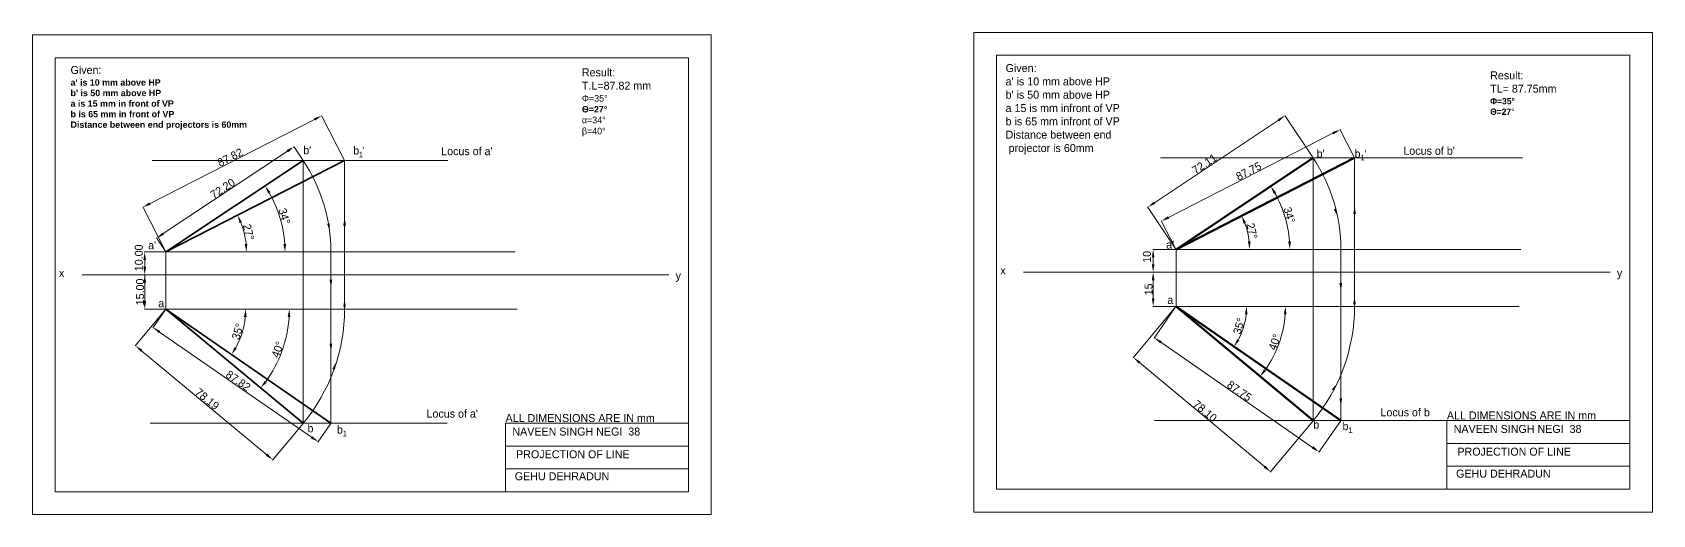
# Model space of a CAD drawing. Header units: millimetres. Extents: x 1525 to 5146, y 2068 to 2478.
# Drawn here: x 3308 to 4017, y 2267 to 2478 of the extents above; entities that cross this region are included whole.
import ezdxf

# ---------------------------------------------------------------- set-up
doc = ezdxf.new("R2010")
doc.units = ezdxf.units.MM
for name, color, linetype, lineweight in [('CL', 250, 'Continuous', 35), ('CL PRINT', 250, 'Continuous', 53), ('DRAW', 7, 'Continuous', 9), ('ML', 250, 'Continuous', 13)]:
    doc.layers.add(name, color=color, linetype=linetype, lineweight=lineweight)
doc.styles.get("Standard").update_dxf_attribs({"font": 'comicbd.ttf', "height": 3.5})
doc.dimstyles.get("Standard").update_dxf_attribs({"dimtxt": 3.5, "dimasz": 3.5, "dimexe": 0.18, "dimexo": 0.0625, "dimgap": 0.09, "dimtad": 1, "dimtoh": 1, "dimzin": 0, "dimdsep": 46, "dimtxsty": 'Standard', "dimcen": 0.09, "dimclrd": 1, "dimclre": 1, "dimclrt": 7, "dimadec": 0, "dimazin": 0, "dimtfac": 1, "dimtofl": 0, "dimtmove": 0, "dimatfit": 3, "dimfxl": 1, "dimtolj": 1, "dimtzin": 0, "dimlwd": 13, "dimlwe": 13, "dimarcsym": 0})

# ---------------------------------------------------------------- blocks, each defined once
blk = doc.blocks.new('*D38')
at = {"layer": 'Defpoints', "color": 0, "transparency": 16777216}
for p in [(3434.72, 2441.86), (3444.75, 2422.24), (3366.57, 2382.24)]:
    blk.add_point(p, dxfattribs=at)
at = {"layer": 'ML', "color": 1, "linetype": 'Continuous', "lineweight": 13, "transparency": 16777216}
for p, q in [((3359.65, 2403.45), (3431.6, 2440.26)), ((3444.72, 2422.3), (3434.64, 2442.02)), ((3366.54, 2382.3), (3356.45, 2402.02))]:
    blk.add_line(p, q, dxfattribs=at)
at = {"layer": 'ML', "color": 1, "transparency": 16777216}
for points in [[(3431.34, 2440.78), (3431.87, 2439.74), (3434.72, 2441.86)], [(3359.38, 2403.97), (3359.91, 2402.93), (3356.53, 2401.86)]]:
    blk.add_solid(points, dxfattribs=at)
at = {"layer": 'ML', "color": 7, "transparency": 16777216, "insert": (3394.7, 2423.67), "char_height": 3.5, "attachment_point": 5, "rotation": 27.09441}
blk.add_mtext('\\A1;87.82', dxfattribs=at)
blk = doc.blocks.new('*D39')
at = {"layer": 'Defpoints', "color": 0, "transparency": 16777216}
for p in [(3422.63, 2428.32), (3426.67, 2422.24), (3366.57, 2382.24)]:
    blk.add_point(p, dxfattribs=at)
at = {"layer": 'ML', "color": 1, "linetype": 'Continuous', "lineweight": 13, "transparency": 16777216}
for p, q in [((3365.43, 2390.26), (3419.72, 2426.39)), ((3426.64, 2422.3), (3422.53, 2428.47)), ((3366.53, 2382.3), (3362.42, 2388.47))]:
    blk.add_line(p, q, dxfattribs=at)
at = {"layer": 'ML', "color": 1, "transparency": 16777216}
for points in [[(3419.39, 2426.87), (3420.04, 2425.9), (3422.63, 2428.32)], [(3365.11, 2390.75), (3365.76, 2389.78), (3362.52, 2388.32)]]:
    blk.add_solid(points, dxfattribs=at)
at = {"layer": 'ML', "color": 7, "transparency": 16777216, "insert": (3391.44, 2410.03), "char_height": 3.5, "attachment_point": 5, "rotation": 33.64244}
blk.add_mtext('\\A1;72.20', dxfattribs=at)
blk = doc.blocks.new('*D40')
at = {"layer": 'Defpoints', "color": 0, "transparency": 16777216}
for p in [(3366.57, 2357.24), (3438.77, 2307.24), (3433.18, 2299.18)]:
    blk.add_point(p, dxfattribs=at)
at = {"layer": 'ML', "color": 1, "linetype": 'Continuous', "lineweight": 13, "transparency": 16777216}
for p, q in [((3366.53, 2357.19), (3360.88, 2349.03)), ((3363.86, 2347.19), (3430.3, 2301.17)), ((3438.73, 2307.19), (3433.08, 2299.03))]:
    blk.add_line(p, q, dxfattribs=at)
at = {"layer": 'ML', "color": 1, "transparency": 16777216}
for points in [[(3364.19, 2347.67), (3363.53, 2346.71), (3360.98, 2349.18)], [(3430.64, 2301.65), (3429.97, 2300.69), (3433.18, 2299.18)]]:
    blk.add_solid(points, dxfattribs=at)
at = {"layer": 'ML', "color": 7, "transparency": 16777216, "insert": (3398.24, 2325.85), "char_height": 3.5, "attachment_point": 5, "rotation": 325.297}
blk.add_mtext('\\A1;87.82', dxfattribs=at)
blk = doc.blocks.new('*D41')
at = {"layer": 'Defpoints', "color": 0, "transparency": 16777216}
for p in [(3366.57, 2357.24), (3426.67, 2307.24), (3413.37, 2291.25)]:
    blk.add_point(p, dxfattribs=at)
at = {"layer": 'ML', "color": 1, "linetype": 'Continuous', "lineweight": 13, "transparency": 16777216}
for p, q in [((3366.53, 2357.2), (3353.15, 2341.12)), ((3355.96, 2339.02), (3410.68, 2293.49)), ((3426.63, 2307.2), (3413.26, 2291.12))]:
    blk.add_line(p, q, dxfattribs=at)
at = {"layer": 'ML', "color": 1, "transparency": 16777216}
for points in [[(3356.33, 2339.47), (3355.58, 2338.57), (3353.27, 2341.25)], [(3411.06, 2293.94), (3410.31, 2293.04), (3413.37, 2291.25)]]:
    blk.add_solid(points, dxfattribs=at)
at = {"layer": 'ML', "color": 7, "transparency": 16777216, "insert": (3384.64, 2317.84), "char_height": 3.5, "attachment_point": 5, "rotation": 320.24519}
blk.add_mtext('\\A1;78.19', dxfattribs=at)
blk = doc.blocks.new('*D42')
at = {"layer": 'Defpoints', "color": 0, "transparency": 16777216}
for p in [(3444.75, 2422.24), (3366.57, 2382.24), (3366.57, 2382.24), (3401.37, 2387.78), (3519.47, 2382.24)]:
    blk.add_point(p, dxfattribs=at)
at = {"layer": 'ML', "color": 1, "linetype": 'Continuous', "lineweight": 13, "transparency": 16777216}
blk.add_arc((3366.57, 2382.24), 35.25, 5.69208, 21.40233, dxfattribs=at)
at = {"layer": 'ML', "color": 1, "transparency": 16777216}
for points in [[(3398.85, 2394.87), (3399.91, 2395.35), (3397.94, 2398.3)], [(3402.22, 2385.77), (3401.06, 2385.71), (3401.81, 2382.24)]]:
    blk.add_solid(points, dxfattribs=at)
at = {"layer": 'ML', "color": 7, "transparency": 16777216, "insert": (3402.76, 2390.97), "char_height": 3.5, "attachment_point": 5, "rotation": 283.54721}
blk.add_mtext('\\A1;27°', dxfattribs=at)
blk = doc.blocks.new('*D43')
at = {"layer": 'Defpoints', "color": 0, "transparency": 16777216}
for p in [(3426.67, 2422.24), (3417.71, 2392.39), (3366.57, 2382.24), (3366.57, 2382.24), (3519.47, 2382.24)]:
    blk.add_point(p, dxfattribs=at)
at = {"layer": 'ML', "color": 1, "linetype": 'Continuous', "lineweight": 13, "transparency": 16777216}
blk.add_arc((3366.57, 2382.24), 52.14, 3.84655, 29.79589, dxfattribs=at)
at = {"layer": 'ML', "color": 1, "transparency": 16777216}
for points in [[(3411.32, 2407.85), (3412.31, 2408.46), (3409.98, 2411.13)], [(3419.18, 2385.76), (3418.01, 2385.72), (3418.71, 2382.24)]]:
    blk.add_solid(points, dxfattribs=at)
at = {"layer": 'ML', "color": 7, "transparency": 16777216, "insert": (3418.39, 2397.91), "char_height": 3.5, "attachment_point": 5, "rotation": 286.82122}
blk.add_mtext('\\A1;34°', dxfattribs=at)
blk = doc.blocks.new('*D44')
at = {"layer": 'Defpoints', "color": 0, "transparency": 16777216}
for p in [(3366.57, 2357.24), (3366.57, 2357.24), (3520.25, 2357.24), (3398.7, 2343.52), (3438.77, 2307.24)]:
    blk.add_point(p, dxfattribs=at)
at = {"layer": 'ML', "color": 1, "linetype": 'Continuous', "lineweight": 13, "transparency": 16777216}
blk.add_arc((3366.57, 2357.24), 34.94, 331.03844, 354.25856, dxfattribs=at)
at = {"layer": 'ML', "color": 1, "transparency": 16777216}
for points in [[(3400.75, 2353.78), (3401.92, 2353.72), (3401.51, 2357.24)], [(3397.63, 2340.02), (3396.64, 2340.63), (3395.29, 2337.35)]]:
    blk.add_solid(points, dxfattribs=at)
at = {"layer": 'ML', "color": 7, "transparency": 16777216, "insert": (3398.02, 2347.42), "char_height": 3.5, "attachment_point": 5, "rotation": 72.6485}
blk.add_mtext('\\A1;35°', dxfattribs=at)
blk = doc.blocks.new('*D45')
at = {"layer": 'Defpoints', "color": 0, "transparency": 16777216}
for p in [(3366.57, 2357.24), (3366.57, 2357.24), (3520.25, 2357.24), (3414.9, 2333.14), (3426.67, 2307.24)]:
    blk.add_point(p, dxfattribs=at)
at = {"layer": 'ML', "color": 1, "linetype": 'Continuous', "lineweight": 13, "transparency": 16777216}
blk.add_arc((3366.57, 2357.24), 54.01, 323.95851, 356.28668, dxfattribs=at)
at = {"layer": 'ML', "color": 1, "transparency": 16777216}
for points in [[(3419.88, 2353.77), (3421.05, 2353.73), (3420.58, 2357.24)], [(3410.7, 2325.11), (3409.78, 2325.82), (3408.09, 2322.7)]]:
    blk.add_solid(points, dxfattribs=at)
at = {"layer": 'ML', "color": 7, "transparency": 16777216, "insert": (3415.5, 2339.55), "char_height": 3.5, "attachment_point": 5, "rotation": 70.1226}
blk.add_mtext('\\A1;40°', dxfattribs=at)
blk = doc.blocks.new('*D46')
at = {"layer": 'Defpoints', "color": 0, "transparency": 16777216}
for p in [(3366.57, 2372.24), (3357.34, 2357.24), (3366.57, 2357.24)]:
    blk.add_point(p, dxfattribs=at)
at = {"layer": 'ML', "color": 1, "linetype": 'Continuous', "lineweight": 13, "transparency": 16777216}
for p, q in [((3366.5, 2372.24), (3357.16, 2372.24)), ((3357.34, 2368.74), (3357.34, 2360.74)), ((3366.5, 2357.24), (3357.16, 2357.24))]:
    blk.add_line(p, q, dxfattribs=at)
at = {"layer": 'ML', "color": 1, "transparency": 16777216}
for points in [[(3356.75, 2368.74), (3357.92, 2368.74), (3357.34, 2372.24)], [(3356.75, 2360.74), (3357.92, 2360.74), (3357.34, 2357.24)]]:
    blk.add_solid(points, dxfattribs=at)
at = {"layer": 'ML', "color": 7, "transparency": 16777216, "insert": (3355.28, 2364.74), "char_height": 3.5, "attachment_point": 5, "rotation": 90}
blk.add_mtext('\\A1;15.00', dxfattribs=at)
blk = doc.blocks.new('*D47')
at = {"layer": 'Defpoints', "color": 0, "transparency": 16777216}
for p in [(3856.19, 2441.86), (3868.51, 2423.39), (3808.51, 2383.39)]:
    blk.add_point(p, dxfattribs=at)
at = {"layer": 'ML', "color": 1, "linetype": 'Continuous', "lineweight": 13, "transparency": 16777216}
for p, q in [((3799.11, 2403.81), (3853.28, 2439.92)), ((3868.48, 2423.44), (3856.09, 2442.01)), ((3808.48, 2383.44), (3796.09, 2402.01))]:
    blk.add_line(p, q, dxfattribs=at)
at = {"layer": 'ML', "color": 1, "transparency": 16777216}
for points in [[(3852.96, 2440.41), (3853.61, 2439.44), (3856.19, 2441.86)], [(3798.78, 2404.29), (3799.43, 2403.32), (3796.19, 2401.86)]]:
    blk.add_solid(points, dxfattribs=at)
at = {"layer": 'ML', "color": 7, "transparency": 16777216, "insert": (3820.95, 2420.84), "char_height": 3.5, "attachment_point": 5, "rotation": 33.69007}
blk.add_mtext('\\A1;72.11', dxfattribs=at)
blk = doc.blocks.new('*D48')
at = {"layer": 'Defpoints', "color": 0, "transparency": 16777216}
for p in [(3880.26, 2435.79), (3886.61, 2423.39), (3808.51, 2383.39)]:
    blk.add_point(p, dxfattribs=at)
at = {"layer": 'ML', "color": 1, "linetype": 'Continuous', "lineweight": 13, "transparency": 16777216}
for p, q in [((3805.28, 2397.38), (3877.15, 2434.19)), ((3886.58, 2423.45), (3880.18, 2435.95)), ((3808.48, 2383.45), (3802.08, 2395.95))]:
    blk.add_line(p, q, dxfattribs=at)
at = {"layer": 'ML', "color": 1, "transparency": 16777216}
for points in [[(3876.88, 2434.71), (3877.42, 2433.67), (3880.26, 2435.79)], [(3805.01, 2397.9), (3805.54, 2396.86), (3802.16, 2395.79)]]:
    blk.add_solid(points, dxfattribs=at)
at = {"layer": 'ML', "color": 7, "transparency": 16777216, "insert": (3840.29, 2417.6), "char_height": 3.5, "attachment_point": 5, "rotation": 27.11914}
blk.add_mtext('\\A1;87.75', dxfattribs=at)
blk = doc.blocks.new('*D49')
at = {"layer": 'Defpoints', "color": 0, "transparency": 16777216}
for p in [(3808.51, 2358.39), (3880.62, 2308.39), (3871.13, 2294.7)]:
    blk.add_point(p, dxfattribs=at)
at = {"layer": 'ML', "color": 1, "linetype": 'Continuous', "lineweight": 13, "transparency": 16777216}
for p, q in [((3808.47, 2358.34), (3798.91, 2344.55)), ((3801.89, 2342.7), (3868.25, 2296.69)), ((3880.59, 2308.34), (3871.02, 2294.55))]:
    blk.add_line(p, q, dxfattribs=at)
at = {"layer": 'ML', "color": 1, "transparency": 16777216}
for points in [[(3802.22, 2343.18), (3801.56, 2342.22), (3799.01, 2344.7)], [(3868.58, 2297.17), (3867.92, 2296.21), (3871.13, 2294.7)]]:
    blk.add_solid(points, dxfattribs=at)
at = {"layer": 'ML', "color": 7, "transparency": 16777216, "insert": (3836.23, 2321.37), "char_height": 3.5, "attachment_point": 5, "rotation": 325.26352}
blk.add_mtext('\\A1;87.75', dxfattribs=at)
blk = doc.blocks.new('*D50')
at = {"layer": 'Defpoints', "color": 0, "transparency": 16777216}
for p in [(3808.51, 2358.39), (3789.87, 2336.03), (3868.51, 2308.39)]:
    blk.add_point(p, dxfattribs=at)
at = {"layer": 'ML', "color": 1, "linetype": 'Continuous', "lineweight": 13, "transparency": 16777216}
for p, q in [((3808.47, 2358.34), (3789.76, 2335.89)), ((3847.19, 2288.27), (3792.56, 2333.79)), ((3868.47, 2308.34), (3849.76, 2285.89))]:
    blk.add_line(p, q, dxfattribs=at)
at = {"layer": 'ML', "color": 1, "transparency": 16777216}
for points in [[(3792.94, 2334.24), (3792.19, 2333.34), (3789.87, 2336.03)], [(3847.56, 2288.72), (3846.81, 2287.82), (3849.87, 2286.03)]]:
    blk.add_solid(points, dxfattribs=at)
at = {"layer": 'ML', "color": 7, "transparency": 16777216, "insert": (3821.19, 2312.61), "char_height": 3.5, "attachment_point": 5, "rotation": 320.19443}
blk.add_mtext('\\A1;78.10', dxfattribs=at)
blk = doc.blocks.new('*D51')
at = {"layer": 'Defpoints', "color": 0, "transparency": 16777216}
for p in [(3808.51, 2373.39), (3798.51, 2358.39), (3808.51, 2358.39)]:
    blk.add_point(p, dxfattribs=at)
at = {"layer": 'ML', "color": 1, "linetype": 'Continuous', "lineweight": 13, "transparency": 16777216}
for p, q in [((3808.45, 2373.39), (3798.33, 2373.39)), ((3798.51, 2369.89), (3798.51, 2361.89)), ((3808.45, 2358.39), (3798.33, 2358.39))]:
    blk.add_line(p, q, dxfattribs=at)
at = {"layer": 'ML', "color": 1, "transparency": 16777216}
for points in [[(3797.93, 2369.89), (3799.09, 2369.89), (3798.51, 2373.39)], [(3797.93, 2361.89), (3799.09, 2361.89), (3798.51, 2358.39)]]:
    blk.add_solid(points, dxfattribs=at)
at = {"layer": 'ML', "color": 7, "transparency": 16777216, "insert": (3796.5, 2365.89), "char_height": 3.5, "attachment_point": 5, "rotation": 90}
blk.add_mtext('\\A1;15', dxfattribs=at)
blk = doc.blocks.new('*D52')
at = {"layer": 'Defpoints', "color": 0, "transparency": 16777216}
for p in [(3868.51, 2423.39), (3857.34, 2393.09), (3808.51, 2383.39), (3808.51, 2383.39), (3959.42, 2383.39)]:
    blk.add_point(p, dxfattribs=at)
at = {"layer": 'ML', "color": 1, "linetype": 'Continuous', "lineweight": 13, "transparency": 16777216}
blk.add_arc((3808.51, 2383.39), 49.79, 4.02869, 29.66138, dxfattribs=at)
at = {"layer": 'ML', "color": 1, "transparency": 16777216}
for points in [[(3851.28, 2407.72), (3852.27, 2408.34), (3849.94, 2411.01)], [(3858.76, 2386.91), (3857.59, 2386.87), (3858.3, 2383.39)]]:
    blk.add_solid(points, dxfattribs=at)
at = {"layer": 'ML', "color": 7, "transparency": 16777216, "insert": (3858.07, 2398.4), "char_height": 3.5, "attachment_point": 5, "rotation": 286.84503}
blk.add_mtext('\\A1;34°', dxfattribs=at)
blk = doc.blocks.new('*D53')
at = {"layer": 'Defpoints', "color": 0, "transparency": 16777216}
for p in [(3886.61, 2423.39), (3808.51, 2383.39), (3808.51, 2383.39), (3840.33, 2388.45), (3959.42, 2383.39)]:
    blk.add_point(p, dxfattribs=at)
at = {"layer": 'ML', "color": 1, "linetype": 'Continuous', "lineweight": 13, "transparency": 16777216}
blk.add_arc((3808.51, 2383.39), 32.22, 6.22688, 20.89226, dxfattribs=at)
at = {"layer": 'ML', "color": 1, "transparency": 16777216}
for points in [[(3838.08, 2394.64), (3839.14, 2395.12), (3837.19, 2398.08)], [(3841.12, 2386.92), (3839.96, 2386.85), (3840.73, 2383.39)]]:
    blk.add_solid(points, dxfattribs=at)
at = {"layer": 'ML', "color": 7, "transparency": 16777216, "insert": (3841.76, 2391.41), "char_height": 3.5, "attachment_point": 5, "rotation": 283.55957}
blk.add_mtext('\\A1;27°', dxfattribs=at)
blk = doc.blocks.new('*D54')
at = {"layer": 'Defpoints', "color": 0, "transparency": 16777216}
for p in [(3808.51, 2358.39), (3808.51, 2358.39), (3958.59, 2358.39), (3836.91, 2346.24), (3880.62, 2308.39)]:
    blk.add_point(p, dxfattribs=at)
at = {"layer": 'ML', "color": 1, "linetype": 'Continuous', "lineweight": 13, "transparency": 16777216}
blk.add_arc((3808.51, 2358.39), 30.89, 331.75953, 353.50399, dxfattribs=at)
at = {"layer": 'ML', "color": 1, "transparency": 16777216}
for points in [[(3838.62, 2354.93), (3839.78, 2354.86), (3839.4, 2358.39)], [(3836.22, 2343.47), (3835.22, 2344.08), (3833.89, 2340.79)]]:
    blk.add_solid(points, dxfattribs=at)
at = {"layer": 'ML', "color": 7, "transparency": 16777216, "insert": (3836.09, 2349.76), "char_height": 3.5, "attachment_point": 5, "rotation": 72.63176}
blk.add_mtext('\\A1;35°', dxfattribs=at)
blk = doc.blocks.new('*D55')
at = {"layer": 'Defpoints', "color": 0, "transparency": 16777216}
for p in [(3808.51, 2358.39), (3808.51, 2358.39), (3958.59, 2358.39), (3851.35, 2337), (3868.51, 2308.39)]:
    blk.add_point(p, dxfattribs=at)
at = {"layer": 'ML', "color": 1, "linetype": 'Continuous', "lineweight": 13, "transparency": 16777216}
blk.add_arc((3808.51, 2358.39), 47.88, 324.38352, 355.81091, dxfattribs=at)
at = {"layer": 'ML', "color": 1, "transparency": 16777216}
for points in [[(3855.68, 2354.92), (3856.85, 2354.87), (3856.39, 2358.39)], [(3847.9, 2330.15), (3846.97, 2330.86), (3845.29, 2327.74)]]:
    blk.add_solid(points, dxfattribs=at)
at = {"layer": 'ML', "color": 7, "transparency": 16777216, "insert": (3851.67, 2342.77), "char_height": 3.5, "attachment_point": 5, "rotation": 70.09721}
blk.add_mtext('\\A1;40°', dxfattribs=at)

msp = doc.modelspace()

# ---------------------------------------------------------------- linework, layer by layer
at = {"layer": 'CL'}
for p, q in [((3366.566, 2382.245), (3426.675, 2422.245)), ((3366.566, 2382.245), (3444.752, 2422.245)), ((3366.566, 2357.245), (3426.675, 2307.245)), ((3366.566, 2357.245), (3438.767, 2307.245))]:
    msp.add_line(p, q, dxfattribs=at)
at = {"layer": 'CL', "color": 1}
for points in [[(3444.175, 2393.828), (3445.341, 2393.828), (3444.758, 2397.328)], [(3438.303, 2394.739), (3437.148, 2394.577), (3438.214, 2391.192)], [(3439.36, 2370.162), (3438.193, 2370.162), (3438.777, 2366.662)], [(3444.18, 2358.246), (3445.347, 2358.246), (3444.764, 2361.746)], [(3439.349, 2342.101), (3438.182, 2342.101), (3438.765, 2338.601)], [(3439.42, 2331.069), (3440.515, 2330.666), (3441.177, 2334.152)]]:
    msp.add_solid(points, dxfattribs=at)
at = {"layer": 'CL PRINT'}
for p, q in [((3808.51, 2383.391), (3868.51, 2423.391)), ((3808.51, 2383.391), (3886.612, 2423.391)), ((3808.51, 2358.391), (3868.51, 2308.391)), ((3880.621, 2308.391), (3808.51, 2358.391))]:
    msp.add_line(p, q, dxfattribs=at)
at = {"layer": 'DRAW'}
for p, q in [((3586.587, 2372.245), (3329.909, 2372.245)), ((3998.408, 2373.391), (3741.729, 2373.391)), ((3515.189, 2307.245), (3595.189, 2307.245)), ((3515.189, 2277.245), (3515.189, 2307.245)), ((3595.189, 2307.245), (3595.189, 2277.245)), ((3927.01, 2308.391), (4007.01, 2308.391)), ((3927.01, 2278.391), (3927.01, 2308.391)), ((4007.01, 2308.391), (4007.01, 2278.391)), ((3515.189, 2297.245), (3595.189, 2297.245)), ((3927.01, 2298.391), (4007.01, 2298.391)), ((3515.189, 2287.245), (3595.189, 2287.245)), ((3927.01, 2288.391), (4007.01, 2288.391)), ((3595.189, 2277.245), (3515.189, 2277.245)), ((4007.01, 2278.391), (3927.01, 2278.391))]:
    msp.add_line(p, q, dxfattribs=at)
for points in [[(3308.189, 2477.245), (3605.189, 2477.245), (3605.189, 2267.245), (3308.189, 2267.245)], [(3720.01, 2478.391), (4017.01, 2478.391), (4017.01, 2268.391), (3720.01, 2268.391)], [(3318.189, 2467.245), (3595.189, 2467.245), (3595.189, 2277.245), (3318.189, 2277.245)], [(3730.01, 2468.391), (4007.01, 2468.391), (4007.01, 2278.391), (3730.01, 2278.391)]]:
    msp.add_lwpolyline(points, close=True, dxfattribs=at)
at = {"layer": 'ML'}
for p, q in [((3426.675, 2422.245), (3360.515, 2422.245)), ((3360.515, 2422.245), (3489.887, 2422.245)), ((3426.675, 2372.245), (3426.675, 2422.245)), ((3444.752, 2357.245), (3444.752, 2422.245)), ((3801.717, 2423.391), (3960.144, 2423.391)), ((3868.51, 2373.391), (3868.51, 2423.391)), ((3886.612, 2358.391), (3886.612, 2423.391)), ((3366.566, 2372.245), (3366.566, 2382.245)), ((3366.566, 2382.245), (3519.466, 2382.245)), ((3438.767, 2382.245), (3438.767, 2307.245)), ((3808.51, 2373.391), (3808.51, 2383.391)), ((3808.51, 2383.391), (3959.422, 2383.391)), ((3880.621, 2383.391), (3880.621, 2308.391)), ((3366.566, 2372.245), (3366.566, 2357.245)), ((3426.675, 2372.245), (3426.675, 2307.245)), ((3808.51, 2373.391), (3808.51, 2358.391)), ((3868.51, 2373.391), (3868.51, 2308.391)), ((3366.566, 2357.245), (3520.25, 2357.245)), ((3808.51, 2358.391), (3958.595, 2358.391)), ((3426.675, 2307.245), (3359.734, 2307.245)), ((3359.734, 2307.245), (3489.583, 2307.245)), ((3947.761, 2308.391), (3799.167, 2308.391))]:
    msp.add_line(p, q, dxfattribs=at)
at = {"layer": 'ML', "color": 1, "linetype": 'Continuous', "lineweight": 13}
for p, q in [((3366.504, 2382.245), (3357.156, 2382.245)), ((3808.447, 2383.391), (3798.33, 2383.391)), ((3357.336, 2378.745), (3357.336, 2375.745)), ((3798.51, 2379.891), (3798.51, 2376.891)), ((3366.504, 2372.245), (3357.156, 2372.245)), ((3357.336, 2372.245), (3357.336, 2368.745))]:
    msp.add_line(p, q, dxfattribs=at)
at = {"layer": 'ML'}
for centre, radius, start, end in [((3366.566, 2382.245), 72.201, 0, 33.642439), ((3808.51, 2383.391), 72.111, 0, 33.690068), ((3366.566, 2357.245), 78.186, 320.24519, 0), ((3808.51, 2358.391), 78.102, 320.194429, 0)]:
    msp.add_arc(centre, radius, start, end, dxfattribs=at)
at = {"layer": 'ML', "color": 1}
for points in [[(3877.55, 2400.948), (3878.662, 2401.302), (3879.169, 2397.791)], [(3887.227, 2398.914), (3886.061, 2398.914), (3886.644, 2402.414)], [(3356.752, 2378.745), (3357.919, 2378.745), (3357.336, 2382.245)], [(3797.927, 2379.891), (3799.093, 2379.891), (3798.51, 2383.391)], [(3356.752, 2375.745), (3357.919, 2375.745), (3357.336, 2372.245)], [(3797.927, 2376.891), (3799.093, 2376.891), (3798.51, 2373.391)], [(3880.02, 2368.638), (3881.187, 2368.638), (3880.603, 2365.138)], [(3887.176, 2359.3), (3886.009, 2359.3), (3886.592, 2362.8)], [(3877.642, 2321.387), (3876.693, 2322.065), (3878.965, 2324.687)], [(3880.028, 2318.157), (3881.195, 2318.157), (3880.611, 2314.657)]]:
    msp.add_solid(points, dxfattribs=at)

# ---------------------------------------------------------------- texts
at = {"char_height": 3.5, "attachment_point": 1}
for s, insert in [(' NAVEEN SINGH NEGI  38', (3516.868, 2305.365)), (' NAVEEN SINGH NEGI  38', (3928.688, 2306.512)), ('PROJECTION OF LINE', (3931.621, 2296.565)), ('PROJECTION OF LINE', (3519.8, 2295.419)), ('GEHU DEHRADUN', (3519.23, 2285.788)), ('GEHU DEHRADUN', (3931.05, 2286.935))]:
    msp.add_mtext_dynamic_manual_height_columns(s, width=78.38557, gutter_width=17.5, heights=[8.667], dxfattribs=dict(at, insert=insert))
at = {"layer": 'CL', "char_height": 3.5, "attachment_point": 1}
for s, width, heights, insert in [("Given:\\P{\\fArial|b1|i0|c0|p34;\\H0.79166x;a' is 10 mm above HP\\Pb' is 50 mm above HP\\Pa is 15 mm in front of VP\\Pb is 65 mm in front of VP\\PDistance between end projectors is 60mm}", 83.44734, [29.405], (3324.874, 2463.689)), ('Result:\\PT.L=87.82 mm\\P{\\Fgreekc|c0;\\H0.83333x;Φ=35%%D\\P\\fArial|b1|i0|c204|p34;\\H0.95x;Ѳ\\fArial|b1|i0|c0|p34;=27%%D\\P\\Fgreekc|c0;\\H1.05263x;a=34%%D\\Pb=40%%D}', 41.73534, [0], (3548.576, 2462.641))]:
    msp.add_mtext_dynamic_manual_height_columns(s, width=width, gutter_width=17.5, heights=heights, dxfattribs=dict(at, insert=insert))
at = {"layer": 'CL PRINT', "char_height": 3.5, "attachment_point": 1}
for insert in [(3515.189, 2311.28), (3927.01, 2312.427)]:
    msp.add_mtext_dynamic_manual_height_columns('ALL DIMENSIONS ARE IN mm', width=90.04426, gutter_width=17.5, heights=[9.268], dxfattribs=dict(at, insert=insert))
at = {"layer": 'DRAW', "char_height": 3.5, "attachment_point": 1}
for s, insert in [('x', (3731.633, 2375.917)), ('x', (3319.812, 2374.77)), ('y', (3589.592, 2373.698)), ('y', (4001.413, 2374.844))]:
    msp.add_mtext_dynamic_manual_height_columns(s, width=8.02401, gutter_width=17.5, heights=[0], dxfattribs=dict(at, insert=insert))
at = {"layer": 'ML'}
for s, height, p in [("b'", 3.5, (3426.675, 2425.051)), ('b', 3.5, (3448.538, 2424.915)), ('1', 2.45, (3451.024, 2423.671)), ("'", 3.5, (3452.665, 2424.915)), ("a'", 3.5, (3358.803, 2383.409)), (' b', 3.5, (3427.234, 2303.297))]:
    msp.add_text(s, height=height, dxfattribs=at).set_placement(p)
at = {"layer": 'ML', "char_height": 3.5, "attachment_point": 1}
for s, width, heights, insert in [("Given:\\Pa' is 10 mm above HP\\Pb' is 50 mm above HP\\Pa 15 is mm infront of VP\\Pb is 65 mm infront of VP\\PDistance between end\\P projector is 60mm", 99.34774, [45.026], (3733.956, 2464.517)), ('Result:\\PTL= 87.75mm\\P{\\fConstantia|b1|i0|c0|p18;\\H0.79167x;Φ\\fComic Sans MS|b1|i0|c0|p66;=35%%D\\PΘ=27\\Fgreeks|c0;%%D}', 46.01839, [0], (3945.951, 2461.334)), ("Locus of a'", 44.10809, [0], (3487.025, 2428.126)), ("b'", 2.62724, [0], (3870.021, 2427.022)), ("\\A1;b{\\H0.7x;\\S^ 1;}'", 2.62724, [0], (3886.612, 2427.022)), ("Locus of b'", 35.04763, [0], (3907.975, 2428.293)), ("a'", 1.72548, [0], (3804.218, 2387.215)), ('a', 11.48451, [0], (3363.254, 2361.541)), ('a', 2.62724, [0], (3804.708, 2362.985)), ("Locus of a'", 44.10809, [0], (3480.602, 2313.204)), ('Locus of b', 28.20401, [0], (3897.955, 2313.775)), ('\\A1;b{\\H0.7x;\\S^ 1;}', 17.2973, [0], (3441.426, 2306.241)), ('b', 2.62724, [0], (3868.577, 2308.408)), ('\\A1;b{\\H0.7x;\\S^ 1;}', 2.62724, [0], (3881.333, 2307.741))]:
    msp.add_mtext_dynamic_manual_height_columns(s, width=width, gutter_width=17.5, heights=heights, dxfattribs=dict(at, insert=insert))
at = {"layer": 'ML', "color": 7, "insert": (3354.746, 2379.673), "char_height": 3.5, "attachment_point": 5, "rotation": 90}
msp.add_mtext('\\A1;10.00', dxfattribs=at)
at = {"layer": 'ML', "color": 7, "insert": (3795.804, 2380.098), "char_height": 3.5, "width": 13.31089, "attachment_point": 5, "rotation": 90}
msp.add_mtext('\\A1;10', dxfattribs=at)

# ---------------------------------------------------------------- dimensions: what is measured, and where the dimension line sits
at = {"layer": 'ML'}
for p1, p2, distance, picture, middle in [((3366.566, 2382.245), (3444.752, 2422.245), 22.029, '*D38', (3394.7, 2423.665)), ((3808.51, 2383.391), (3886.612, 2423.391), 13.925, '*D48', (3840.287, 2417.595)), ((3366.566, 2382.245), (3426.675, 2422.245), 7.303, '*D39', (3391.437, 2410.035)), ((3366.566, 2357.245), (3426.675, 2307.245), -20.799, '*D41', (3384.636, 2317.838)), ((3366.566, 2357.245), (3438.767, 2307.245), -9.811, '*D40', (3398.238, 2325.849)), ((3868.51, 2308.391), (3808.51, 2358.391), 29.11, '*D50', (3821.193, 2312.611)), ((3808.51, 2358.391), (3880.621, 2308.391), -16.664, '*D49', (3836.228, 2321.368))]:
    dim = msp.add_aligned_dim(p1=p1, p2=p2, distance=distance, dimstyle='Standard', dxfattribs=at)
    dim.commit()
    dim.dimension.update_dxf_attribs({"geometry": picture, "text_midpoint": middle})
dim = msp.add_linear_dim(base=(3856.195, 2441.864), p1=(3808.51, 2383.391), p2=(3868.51, 2423.391), angle=33.690068, dimstyle='Standard', dxfattribs=at)
dim.commit()
dim.dimension.update_dxf_attribs({"geometry": '*D47', "text_midpoint": (3822.094, 2419.131), "dimtype": 161})
for base, line1, line2, picture, middle in [((3401.374, 2387.777), ((3366.566, 2382.245), (3519.466, 2382.245)), ((3366.566, 2382.245), (3444.752, 2422.245)), '*D42', (3402.762, 2390.966)), ((3417.714, 2392.385), ((3366.566, 2382.245), (3519.466, 2382.245)), ((3366.566, 2382.245), (3426.675, 2422.245)), '*D43', (3418.385, 2397.911)), ((3857.344, 2393.087), ((3808.51, 2383.391), (3959.422, 2383.391)), ((3808.51, 2383.391), (3868.51, 2423.391)), '*D52', (3858.067, 2398.396)), ((3840.33, 2388.454), ((3808.51, 2383.391), (3959.422, 2383.391)), ((3808.51, 2383.391), (3886.612, 2423.391)), '*D53', (3841.764, 2391.412)), ((3398.699, 2343.516), ((3366.566, 2357.245), (3520.25, 2357.245)), ((3366.566, 2357.245), (3438.767, 2307.245)), '*D44', (3398.024, 2347.416)), ((3414.904, 2333.141), ((3366.566, 2357.245), (3426.675, 2307.245)), ((3366.566, 2357.245), (3520.25, 2357.245)), '*D45', (3415.497, 2339.554)), ((3836.908, 2346.245), ((3880.621, 2308.391), (3808.51, 2358.391)), ((3808.51, 2358.391), (3958.595, 2358.391)), '*D54', (3836.095, 2349.764)), ((3851.347, 2336.999), ((3808.51, 2358.391), (3958.595, 2358.391)), ((3808.51, 2358.391), (3868.51, 2308.391)), '*D55', (3851.667, 2342.767))]:
    dim = msp.add_angular_dim_2l(base=base, line1=line1, line2=line2, dimstyle='Standard', dxfattribs=at)
    dim.commit()
    dim.dimension.update_dxf_attribs({"geometry": picture, "text_midpoint": middle})
dim = msp.add_linear_dim(base=(3357.336, 2357.245), p1=(3366.566, 2372.245), p2=(3366.566, 2357.245), angle=90, dimstyle='Standard', override={"dimtmove": 1}, dxfattribs=at)
dim.commit()
dim.dimension.update_dxf_attribs({"geometry": '*D46', "text_midpoint": (3355.277, 2364.745)})
dim = msp.add_linear_dim(base=(3798.51, 2358.391), p1=(3808.51, 2373.391), p2=(3808.51, 2358.391), angle=90, text='15', dimstyle='Standard', override={"dimtmove": 1}, dxfattribs=at)
dim.commit()
dim.dimension.update_dxf_attribs({"geometry": '*D51', "text_midpoint": (3796.499, 2365.891)})

doc.saveas('drawing.dxf')
